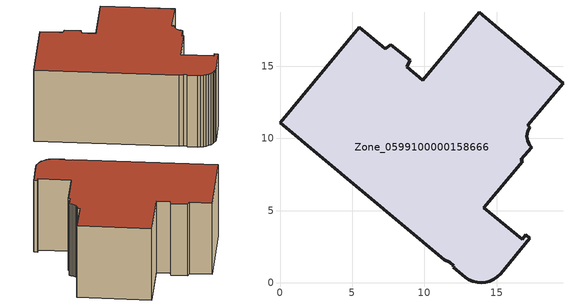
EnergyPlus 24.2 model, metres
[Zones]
Zone_0599100000158666
 floor ground (C_G): 11.38,1.57 0,11.07 5.5,17.68 7.29,16.19 7.68,16.48 9.01,15.39 8.76,14.95 9.88,14.02 13.79,18.72 19.59,13.79 17.14,10.91 17.3,10.77 17.21,10.63 17.14,10.48 17.1,10.31 17.09,10.15 17.1,9.98 17.14,9.81 17.21,9.66 17.3,9.52 17.41,9.39 16.67,8.52 16.8,8.41 14.12,5.2 16.76,3.01 17.01,3.31 17.3,3.06 15.27,0.61 15.05,0.4 14.8,0.23 14.53,0.11 14.24,0.03 13.94,0 13.64,0.02 13.35,0.09 13.07,0.21 12.82,0.37 11.99,1.07 12.04,1.18 11.74,1.43 z0
 wall outside (C_F): 13.07,0.21 13.35,0.09 13.64,0.02 13.94,0 14.24,0.03 14.53,0.11 14.8,0.23 15.05,0.4 15.27,0.61 17.3,3.06 17.01,3.31 16.76,3.01 14.12,5.2 16.8,8.41 16.67,8.52 17.41,9.39 17.3,9.52 17.21,9.66 17.14,9.81 17.1,9.98 17.09,10.15 17.1,10.31 17.14,10.48 17.21,10.63 17.3,10.77 17.14,10.91 19.59,13.79 13.79,18.72 9.88,14.02 8.76,14.95 9.01,15.39 7.68,16.48 7.29,16.19 5.5,17.68 0,11.07 11.38,1.57 11.74,1.43 12.04,1.18 11.99,1.07 12.82,0.37 13.07,0.21 z0:8.14
 roof outside (C_R): 11.74,1.43 12.04,1.18 11.99,1.07 12.82,0.37 13.07,0.21 13.35,0.09 13.64,0.02 13.94,0 14.24,0.03 14.53,0.11 14.8,0.23 15.05,0.4 15.27,0.61 17.3,3.06 17.01,3.31 16.76,3.01 14.12,5.2 16.8,8.41 16.67,8.52 17.41,9.39 17.3,9.52 17.21,9.66 17.14,9.81 17.1,9.98 17.09,10.15 17.1,10.31 17.14,10.48 17.21,10.63 17.3,10.77 17.14,10.91 19.59,13.79 13.79,18.72 9.88,14.02 8.76,14.95 9.01,15.39 7.68,16.48 7.29,16.19 5.5,17.68 0,11.07 11.38,1.57 z8.14
[BUILDING]
Pand.0599100000158666: North Axis=0; Terrain=City; Loads Convergence Tolerance Value=0.04; Temperature Convergence Tolerance Value=0.4; Solar Distribution=FullExterior; Maximum Number of Warmup Days=25; Minimum Number of Warmup Days=1
[Site:Location]
Rotterdam.The.Hague.AP_ZH_NLD Design_Conditions: Latitude=51.96; Longitude=4.45; Time Zone=1; Elevation=-4.5
[SITE:GROUNDTEMPERATURE:BUILDINGSURFACE]
18, 18, 18, 18, 18, 18, 18, 18, 18, 18, 18, 18
[MATERIAL] Thermal Absorptance=0.9; Solar Absorptance=0.7; Visible Absorptance=0.7
Name | Roughness | Thickness | Conductivity | Density | Specific Heat
G.D.1965 | MediumSmooth | 0.15 | 1 | 540 | 1210
F.D.1965 | Rough | 0.3 | 0.857143 | 1920 | 840
R.D.1965 | MediumRough | 0.2 | 0.08 | 1500 | 1000
[CONSTRUCTION]
C_G: G.D.1965
C_F: F.D.1965
C_R: R.D.1965
[ZONE]
Zone_0599100000158666: Type=1; Multiplier=1; Ceiling Height=Autocalculate; Volume=Autocalculate; Floor Area=autocalculate; Part of Total Floor Area=Yes
[ZONEINFILTRATION:DESIGNFLOWRATE]
Infil_Zone_0599100000158666: Zone or ZoneList or Space or SpaceList=Zone_0599100000158666; Schedule=AlwaysOn; Design Flow Rate Calculation Method=Flow/Area; Flow Rate per Floor Area=0.0042; Constant Term Coefficient=1; Temperature Term Coefficient=0; Velocity Term Coefficient=0; Velocity Squared Term Coefficient=0
[HVACTEMPLATE:ZONE:IDEALLOADSAIRSYSTEM]
Zone_0599100000158666: Maximum Heating Supply Air Temperature=50; Minimum Cooling Supply Air Temperature=13; Maximum Heating Supply Air Humidity Ratio=0.0156; Minimum Cooling Supply Air Humidity Ratio=0.0077; Heating Limit=NoLimit; Cooling Limit=NoLimit; Dehumidification Control Type=ConstantSensibleHeatRatio; Cooling Sensible Heat Ratio=0.7; Dehumidification Setpoint=60; Humidification Control Type=None; Humidification Setpoint=30; Outdoor Air Method=None; Outdoor Air Flow Rate per Person=0.00944; Outdoor Air Flow Rate per Zone Floor Area=0; Outdoor Air Flow Rate per Zone=0; Demand Controlled Ventilation Type=None; Outdoor Air Economizer Type=NoEconomizer; Heat Recovery Type=None; Sensible Heat Recovery Effectiveness=0.7; Latent Heat Recovery Effectiveness=0.65
[ZONECONTROL:THERMOSTAT]
ThermostatControl_Zone_0599100000158666: Zone or ZoneList=Zone_0599100000158666; Control Type Schedule=DualSetpointControlType; Control 1=Thermostat_Zone_0599100000158666; Temperature Difference Between Cutout And Setpoint=0
[THERMOSTATSETPOINT:DUALSETPOINT]
Thermostat_Zone_0599100000158666: Heating Setpoint Temperature Schedule=HeatingSetpoint_Zone_0599100000158666; Cooling Setpoint Temperature Schedule=CoolingSetpoint_Zone_0599100000158666
[SCHEDULE:COMPACT]
HeatingSetpoint_Zone_0599100000158666: Through: 12/31, For: AllDays, Until: 24:00, 21
CoolingSetpoint_Zone_0599100000158666: Through: 12/31, For: AllDays, Until: 24:00, 24
DualSetpointControlType: Through: 12/31, For: AllDays, Until: 24:00, 4
AlwaysOn: Through: 12/31, For: AllDays, Until: 24:00, 1
